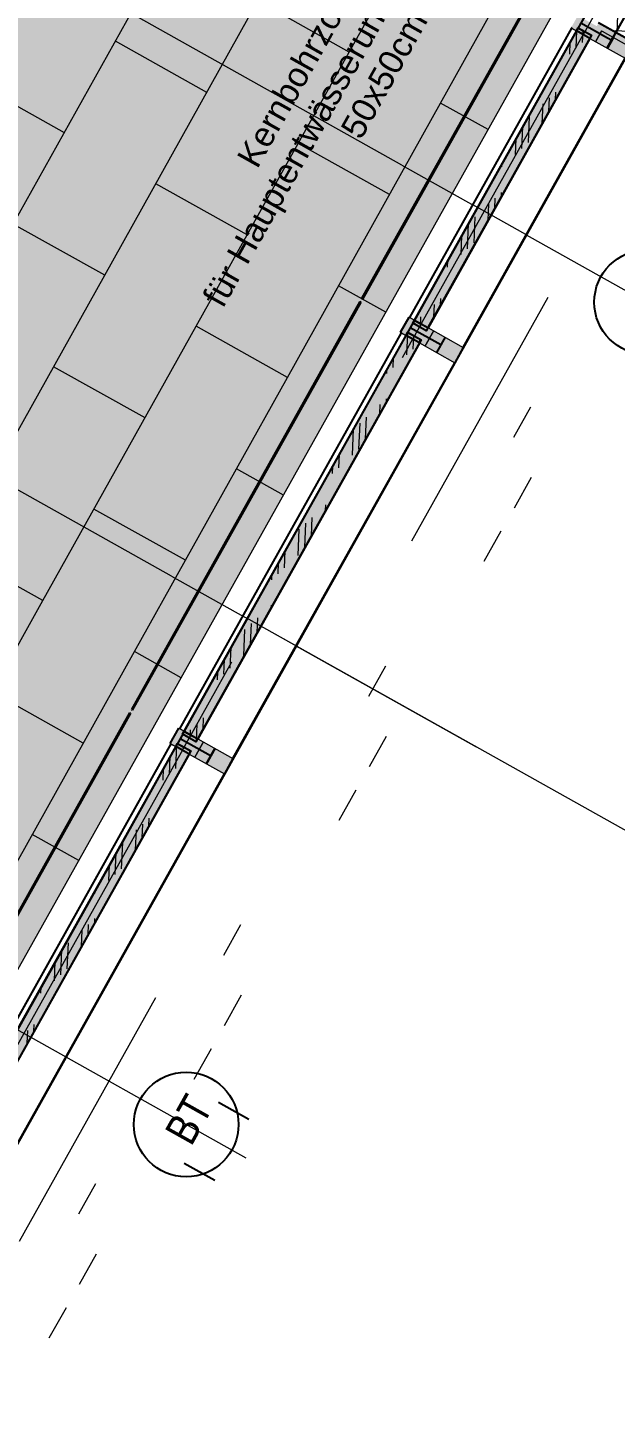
# Model space of a CAD drawing. Header units: metres. Extents: x -36 to 59, y 39 to 183.
# Drawn here: x -18.556 to -16.873, y 119.72 to 123.701 of the extents above; entities that cross this region are included whole.
import ezdxf

# ---------------------------------------------------------------- set-up
doc = ezdxf.new("R2010")
doc.units = ezdxf.units.M
doc.header["$MEASUREMENT"] = 0
for name, pattern in [('Achse', [0.0023, 0.0015, -0.0008]), ('Punktlinie', [0.0035, 0, -0.0035]), ('Punktlinie_ eng', [0.00075, 0, -0.00075]), ('Strichlinie', [0.004, 0.003, -0.001]), ('Strichlinie-über-Schnitt', [0.0023, 0.0008, -0.0015]), ('Strichpunktlinie', [0.006703, 0.003528, -0.001764, 0, -0.001411]), ('Wipeout_Contour', [1, 0, -1])]:
    doc.linetypes.add(name, pattern=pattern)
for name, color, linetype in [('00  Raster', 7, 'Continuous'), ('00  Raster Ausbau', 7, 'Continuous'), ('10  Decken', 7, 'Continuous'), ('10  Dächer', 7, 'Continuous'), ('10  Fassade', 7, 'Continuous'), ('10  Fassade_Deckschraffur', 7, 'Continuous'), ('10  Fassade_Schnittschraffur', 7, 'Continuous'), ('10  Treppen + Rampen', 7, 'Continuous'), ('10  Wand Massiv', 7, 'Continuous'), ('10  Wand Massiv_Deckschraffur', 7, 'Continuous'), ('20  Dach Aufbauten', 7, 'Continuous'), ('20  Dach Aufbauten_Deckschraffur', 7, 'Continuous'), ('20  TGA - Revi+BT', 7, 'Continuous'), ('40  Text Allgemein 1_ 50', 7, 'Continuous'), ('50  NUF - Raumstempel', 7, 'Continuous'), ('Neubau_20  Boden Aufbauten', 7, 'Continuous'), ('Neubau_20  Decke Abhangdecke', 7, 'Continuous'), ('Neubau_20  TGA - Revi+BT', 7, 'Continuous')]:
    doc.layers.add(name, color=color, linetype=linetype)
doc.styles.add('ERSTELLTER_STIL_1', font='')
doc.styles.add('ERSTELLTER_STIL_3', font='')
doc.styles.get('ERSTELLTER_STIL_1').set_extended_font_data('Arial')
doc.styles.get('ERSTELLTER_STIL_3').set_extended_font_data('Arial Narrow')
pattern_1 = [(87.605446, (0, 0), (-0.059947608, 0.00250684), []), (177.605446, (0, 0), (0.00250684, 0.059947608), [])]

# ---------------------------------------------------------------- blocks, each defined once
blk = doc.blocks.new('*X1', base_point=(-0.1628, 98.0075))
at = {"layer": '20  Dach Aufbauten_Deckschraffur', "color": 9, "linetype": 'Continuous', "lineweight": 18, "ltscale": 1000}
for p, q in [((-17.635, 123.6312), (-17.293, 124.2436)), ((-17.635, 123.6312), (-17.293, 124.2436)), ((-17.373, 123.485), (-17.0313, 124.0969)), ((-18.5976, 123.138), (-18.1588, 123.9238)), ((-18.3357, 122.9917), (-17.8969, 123.7775)), ((-18.3357, 122.9917), (-17.8969, 123.7775)), ((-17.635, 123.6312), (-17.8969, 123.7775)), ((-18.0432, 123.5156), (-18.3051, 123.6618)), ((-18.0738, 122.8454), (-17.635, 123.6312)), ((-18.4513, 123.3999), (-18.7133, 123.5462)), ((-17.8118, 122.6992), (-17.373, 123.485)), ((-17.8118, 122.6992), (-17.373, 123.485)), ((-17.237, 123.409), (-17.373, 123.485)), ((-17.5193, 123.223), (-17.7812, 123.3693)), ((-17.9275, 123.1074), (-18.1894, 123.2536)), ((-18.3357, 122.9917), (-18.5976, 123.138)), ((-18.7745, 122.2059), (-18.3357, 122.9917)), ((-17.5303, 122.8855), (-17.6656, 122.9611)), ((-18.5126, 122.0597), (-18.0738, 122.8454)), ((-18.5126, 122.0597), (-18.0738, 122.8454)), ((-17.8118, 122.6992), (-18.0738, 122.8454)), ((-18.22, 122.5835), (-18.482, 122.7298)), ((-18.2506, 121.9134), (-17.8118, 122.6992)), ((-17.8236, 122.3621), (-17.9581, 122.4372)), ((-18.1044, 122.1753), (-18.3663, 122.3216)), ((-18.5126, 122.0597), (-18.7745, 122.2059)), ((-18.9514, 121.2739), (-18.5126, 122.0597)), ((-18.6895, 121.1276), (-18.2506, 121.9134)), ((-18.6895, 121.1276), (-18.2506, 121.9134)), ((-18.1168, 121.8387), (-18.2506, 121.9134)), ((-18.3969, 121.6515), (-18.6588, 121.7977)), ((-18.4101, 121.3152), (-18.5432, 121.3895))]:
    blk.add_line(p, q, dxfattribs=at)
blk = doc.blocks.new('*X30', base_point=(-0.1628, 98.0075))
at = {"layer": '10  Fassade_Schnittschraffur', "color": 98, "linetype": 'Continuous', "lineweight": 13, "ltscale": 1000, "true_color": 0x000100}
for p, q in [((-16.9843, 123.642), (-16.9821, 123.6942)), ((-16.9659, 123.6589), (-16.9644, 123.6927)), ((-17.0027, 123.6251), (-17.0012, 123.66)), ((-17.0435, 123.4945), (-17.0426, 123.5164)), ((-17.0817, 123.4263), (-17.0794, 123.4826)), ((-17.0626, 123.4604), (-17.061, 123.4995)), ((-17.1215, 123.3718), (-17.1184, 123.4467)), ((-17.1399, 123.3548), (-17.1373, 123.4171)), ((-17.1583, 123.3379), (-17.1564, 123.3829)), ((-17.1973, 123.302), (-17.197, 123.3106)), ((-17.237, 123.1492), (-17.2351, 123.1954)), ((-17.2179, 123.1833), (-17.2167, 123.2123)), ((-17.1988, 123.2174), (-17.1983, 123.2292)), ((-17.2772, 123.0846), (-17.2741, 123.1595)), ((-17.2956, 123.0676), (-17.2926, 123.14)), ((-17.314, 123.0507), (-17.3117, 123.1058)), ((-17.353, 123.0148), (-17.3522, 123.0335)), ((-17.3714, 122.9979), (-17.3714, 122.9994)), ((-17.3731, 122.9062), (-17.3723, 122.9251)), ((-17.354, 122.9403), (-17.3539, 122.942)), ((-17.431, 122.8422), (-17.4298, 122.8723)), ((-17.3923, 122.8721), (-17.3907, 122.9082)), ((-17.4483, 122.8519), (-17.4482, 122.8554))]:
    blk.add_line(p, q, dxfattribs=at)
blk = doc.blocks.new('*X33', base_point=(-0.1628, 98.0075))
at = {"layer": '10  Fassade_Schnittschraffur', "color": 98, "linetype": 'Continuous', "lineweight": 13, "ltscale": 1000, "true_color": 0x000100}
for p, q in [((-17.4697, 122.7635), (-17.467, 122.828)), ((-17.4513, 122.7804), (-17.4497, 122.8183)), ((-17.4328, 122.7997), (-17.4324, 122.8086)), ((-17.5087, 122.7276), (-17.5075, 122.7564)), ((-17.5271, 122.7107), (-17.5266, 122.7223)), ((-17.5284, 122.6291), (-17.528, 122.6379)), ((-17.5475, 122.595), (-17.5464, 122.621)), ((-17.607, 122.4932), (-17.6038, 122.5682)), ((-17.588, 122.5226), (-17.5854, 122.5851)), ((-17.6254, 122.4763), (-17.6222, 122.5513)), ((-17.6644, 122.4404), (-17.6627, 122.4793)), ((-17.6828, 122.4235), (-17.6819, 122.4452)), ((-17.7012, 122.4066), (-17.701, 122.4111)), ((-17.7028, 122.3179), (-17.7021, 122.3338)), ((-17.7624, 122.2114), (-17.7595, 122.281)), ((-17.7433, 122.2455), (-17.7411, 122.2979)), ((-17.781, 122.1891), (-17.7779, 122.2641)), ((-17.8201, 122.1532), (-17.818, 122.2022)), ((-17.8385, 122.1363), (-17.8371, 122.1681)), ((-17.8569, 122.1194), (-17.8562, 122.134)), ((-17.858, 122.0408), (-17.8578, 122.0466)), ((-17.8986, 121.9685), (-17.8968, 122.0107)), ((-17.9367, 121.9019), (-17.9336, 121.9769)), ((-17.9177, 121.9343), (-17.9152, 121.9938)), ((-17.9757, 121.866), (-17.9733, 121.9251)), ((-17.9941, 121.8491), (-17.9924, 121.891)), ((-18.0125, 121.8322), (-18.0115, 121.8569)), ((-18.0538, 121.6914), (-18.0525, 121.7235)), ((-18.0903, 121.6642), (-18.0893, 121.6897)), ((-18.0729, 121.6572), (-18.0709, 121.7066))]:
    blk.add_line(p, q, dxfattribs=at)
blk = doc.blocks.new('*X34', base_point=(-0.1628, 98.0075))
at = {"layer": '10  Fassade_Schnittschraffur', "color": 98, "linetype": 'Continuous', "lineweight": 13, "ltscale": 1000, "true_color": 0x000100}
for p, q in [((-18.1314, 121.5789), (-18.1285, 121.648)), ((-18.1498, 121.5619), (-18.1476, 121.6139)), ((-18.092, 121.6231), (-18.0917, 121.6306)), ((-18.1682, 121.545), (-18.1668, 121.5798)), ((-18.2473, 121.346), (-18.2449, 121.4025)), ((-18.2282, 121.3801), (-18.2265, 121.4194)), ((-18.2091, 121.4143), (-18.2081, 121.4363)), ((-18.2871, 121.2917), (-18.284, 121.3666)), ((-18.3055, 121.2747), (-18.3029, 121.3368)), ((-18.3239, 121.2578), (-18.322, 121.3027)), ((-18.3629, 121.2219), (-18.3625, 121.2304)), ((-18.3834, 121.1031), (-18.3822, 121.1322)), ((-18.3643, 121.1372), (-18.3638, 121.1491)), ((-18.4026, 121.0689), (-18.4006, 121.1153)), ((-18.4612, 120.9875), (-18.4581, 121.0597)), ((-18.4428, 121.0045), (-18.4396, 121.0794)), ((-18.4796, 120.9706), (-18.4773, 121.0256)), ((-18.5186, 120.9347), (-18.5178, 120.9533)), ((-18.537, 120.9178), (-18.5369, 120.9191)), ((-18.5387, 120.826), (-18.5379, 120.845)), ((-18.5196, 120.8601), (-18.5195, 120.8619)), ((-18.5578, 120.7918), (-18.5563, 120.8281)), ((-18.6168, 120.7003), (-18.6137, 120.7753)), ((-18.5983, 120.7195), (-18.5953, 120.7922)), ((-18.6352, 120.6834), (-18.6325, 120.7485)), ((-18.6743, 120.6475), (-18.6731, 120.6762)), ((-18.6927, 120.6306), (-18.6922, 120.642)), ((-18.7131, 120.5147), (-18.712, 120.5409)), ((-18.6939, 120.5489), (-18.6936, 120.5578)), ((-18.7517, 120.4873), (-18.751, 120.505))]:
    blk.add_line(p, q, dxfattribs=at)

msp = doc.modelspace()

# ---------------------------------------------------------------- linework, layer by layer
at = {"layer": 'Neubau_20  Boden Aufbauten', "color": 7, "linetype": 'Continuous', "lineweight": 13, "ltscale": 1000, "flags": 128}
msp.add_lwpolyline([(-5.8407, 133.7342), (-11.8253, 137.0874), (-11.8069, 137.1201), (-12.0559, 137.2596), (-18.6544, 125.4821), (-16.3427, 124.1868), (-16.6653, 123.611), (-16.8022, 123.6878), (-20.9522, 116.2812), (-16.9374, 114.0317)], dxfattribs=at)

# ---------------------------------------------------------------- next in the draw order: wipeouts: each hides what was drawn before it
at = {"color": 254, "linetype": 'Wipeout_Contour', "lineweight": 0, "ltscale": 486.357493}
msp.add_wipeout([(-16.9122, 123.6921), (-20.9619, 116.4643), (-20.9602, 116.4633), (-16.9104, 123.6911)], dxfattribs=at).dxf.layer = '10  Wand Massiv_Deckschraffur'

# ---------------------------------------------------------------- next in the draw order: wipeouts: each hides what was drawn before it
at = {"color": 254, "linetype": 'Wipeout_Contour', "lineweight": 0, "ltscale": 486.114934}
msp.add_wipeout([(-20.8747, 116.4154), (-16.8249, 123.6432), (-16.8267, 123.6442), (-20.8764, 116.4164)], dxfattribs=at).dxf.layer = '10  Wand Massiv_Deckschraffur'

# ---------------------------------------------------------------- next in the draw order: wipeouts: each hides what was drawn before it
at = {"color": 254, "linetype": 'Wipeout_Contour', "lineweight": 0, "ltscale": 486.137239}
msp.add_wipeout([(-20.8764, 116.4164), (-16.8267, 123.6442), (-16.8406, 123.652), (-20.8904, 116.4242)], dxfattribs=at).dxf.layer = '10  Wand Massiv_Deckschraffur'

# ---------------------------------------------------------------- next in the draw order: wipeouts: each hides what was drawn before it
at = {"color": 254, "linetype": 'Wipeout_Contour', "lineweight": 0, "ltscale": 486.256215}
msp.add_wipeout([(-16.9104, 123.6911), (-20.9602, 116.4633), (-20.8904, 116.4242), (-16.8406, 123.652)], dxfattribs=at).dxf.layer = '10  Wand Massiv_Deckschraffur'

# ---------------------------------------------------------------- next in the draw order: hatches: boundary and pattern name
at = {"layer": '20  Dach Aufbauten_Deckschraffur', "linetype": 'Continuous', "lineweight": 18, "true_color": 0xefefef}
msp.add_hatch(color=7, dxfattribs=at).paths.add_polyline_path([(-18.7395, 125.0541), (-22.9433, 117.5515), (-21.0851, 116.5104), (-20.8432, 116.9422), (-20.1857, 118.1156), (-20.1988, 118.1229), (-16.8945, 124.0203)])

# ---------------------------------------------------------------- next in the draw order: linework, layer by layer
at = {"layer": '00  Raster Ausbau', "color": 9, "linetype": 'Achse', "lineweight": 18, "ltscale": 1000}
for p, q in [((-17.4839, 123.3074), (-20.6238, 125.0667)), ((-18.1438, 122.1297), (-21.2992, 123.8977))]:
    msp.add_line(p, q, dxfattribs=at)
at = {"layer": '10  Decken', "color": 7, "linetype": 'Punktlinie', "lineweight": 13, "ltscale": 1000, "flags": 128}
msp.add_lwpolyline([(1.6639, 161.776), (-18.7726, 125.3019), (-16.6353, 124.1043), (-21.0101, 116.2964), (-22.973, 117.3962), (-23.0952, 117.1781), (-10.2099, 109.9585), (-9.9704, 110.3859), (-3.4571, 122.0106), (-0.8442, 120.5466), (0.5391, 119.7715)], dxfattribs=at)
at = {"layer": '10  Dächer', "color": 255, "linetype": 'Punktlinie', "lineweight": 18, "ltscale": 1000, "flags": 128}
msp.add_lwpolyline([(-23.1474, 117.494), (-21.0101, 116.2964), (-16.6353, 124.1043), (-18.7726, 125.3019)], close=True, dxfattribs=at)
at = {"layer": '10  Fassade', "color": 7, "linetype": 'Strichlinie', "lineweight": 25, "ltscale": 1000, "flags": 128}
for points in [[(-16.8734, 123.8881), (-16.9712, 123.7136), (-17.46, 122.8412), (-18.1198, 121.6635), (-18.7797, 120.4858), (-19.4396, 119.3081), (-20.0995, 118.1303), (-20.7594, 116.9526), (-20.9794, 116.56), (-21.0991, 116.3463)], [(-16.7862, 123.8392), (-16.8839, 123.6648), (-17.3727, 122.7924), (-18.0326, 121.6146), (-18.6925, 120.4369), (-19.3524, 119.2592), (-20.0123, 118.0814), (-20.6721, 116.9037), (-20.8921, 116.5111), (-21.0119, 116.2974)], [(-16.8839, 123.6648), (-16.9712, 123.7136)], [(-17.4608, 122.8704), (-16.9965, 123.6992)], [(-16.9965, 123.6992), (-16.9991, 123.7006)], [(-16.8193, 123.6572), (-16.8438, 123.6136), (-17.3082, 122.7848), (-17.3326, 122.7412), (-17.968, 121.6071), (-17.9925, 121.5635), (-18.6279, 120.4294), (-18.6524, 120.3858), (-19.2878, 119.2517), (-19.3123, 119.208), (-19.9477, 118.0739), (-19.9721, 118.0303), (-20.6076, 116.8962), (-20.632, 116.8526), (-20.8275, 116.5036), (-20.852, 116.46)], [(-17.6042, 122.9163), (-17.6015, 122.9149)], [(-17.5993, 122.925), (-17.5967, 122.9236)], [(-17.4879, 122.8282), (-17.4634, 122.8719)], [(-17.4634, 122.8719), (-17.4608, 122.8704)], [(-17.3727, 122.7924), (-17.46, 122.8412)], [(-18.1207, 121.6927), (-17.4853, 122.8268)], [(-17.4853, 122.8268), (-17.4879, 122.8282)], [(-18.2641, 121.7386), (-18.2614, 121.7371)], [(-18.2592, 121.7473), (-18.2565, 121.7458)], [(-18.1478, 121.6505), (-18.1233, 121.6941)], [(-18.1233, 121.6941), (-18.1207, 121.6927)], [(-18.7806, 120.5149), (-18.1451, 121.649)], [(-18.1451, 121.649), (-18.1478, 121.6505)], [(-18.0326, 121.6146), (-18.1198, 121.6635)]]:
    msp.add_lwpolyline(points, dxfattribs=at)
at = {"layer": '10  Wand Massiv', "color": 7, "linetype": 'Strichlinie-über-Schnitt', "lineweight": 18, "ltscale": 1000, "flags": 128}
for points in [[(-16.8455, 123.7292), (-21.0028, 116.3095)], [(-20.8283, 116.2117), (-16.671, 123.6315)]]:
    msp.add_lwpolyline(points, dxfattribs=at)
at = {"layer": '10  Wand Massiv', "color": 7, "linetype": 'Continuous', "lineweight": 18, "ltscale": 1000, "flags": 128}
for points in [[(-16.9122, 123.6921), (-20.9619, 116.4643)], [(-16.9122, 123.6921), (-16.9104, 123.6911)], [(-16.9104, 123.6911), (-16.8406, 123.652)], [(-20.8747, 116.4154), (-16.8249, 123.6432)]]:
    msp.add_lwpolyline(points, dxfattribs=at)
at = {"layer": '20  Dach Aufbauten', "color": 7, "linetype": 'Continuous', "lineweight": 13, "ltscale": 1000, "flags": 128}
msp.add_lwpolyline([(-18.7395, 125.0541), (-22.9433, 117.5515), (-21.0851, 116.5104), (-20.8432, 116.9422), (-20.1857, 118.1156), (-20.1988, 118.1229), (-16.8945, 124.0203)], close=True, dxfattribs=at)
at = {"layer": 'Neubau_20  Decke Abhangdecke', "color": 7, "linetype": 'Punktlinie_ eng', "lineweight": 13, "ltscale": 1000, "flags": 128}
for points in [[(-20.6835, 116.2452), (-20.7323, 116.158), (-20.6451, 116.1091), (-16.8938, 114.0072), (-16.8449, 114.0945), (-12.5312, 121.7933), (-12.4823, 121.8806), (-12.5696, 121.9294), (-16.2336, 123.9824), (-16.3209, 124.0313)], [(-16.2825, 123.8952), (-20.5962, 116.1963), (-16.9321, 114.1433), (-13.97, 119.43), (-14.4847, 119.7184), (-14.1767, 120.268), (-13.662, 119.9796), (-12.6184, 121.8422)], [(-16.9321, 114.1433), (-20.5962, 116.1963), (-16.2825, 123.8952), (-12.6184, 121.8422), (-13.662, 119.9796), (-14.1767, 120.268), (-14.4847, 119.7184), (-13.97, 119.43)]]:
    msp.add_lwpolyline(points, close=True, dxfattribs=at)

# ---------------------------------------------------------------- next in the draw order: block references
at = {"layer": '10  Treppen + Rampen', "color": 7, "linetype": 'Continuous', "lineweight": 13, "ltscale": 1000}
msp.add_blockref('*X1', (-0.1628, 98.0075), dxfattribs=at)

# ---------------------------------------------------------------- next in the draw order: wipeouts: each hides what was drawn before it
at = {"color": 254, "linetype": 'Wipeout_Contour', "lineweight": 0, "ltscale": 497.651921}
msp.add_wipeout([(-17.4094, 122.8416), (-17.3082, 122.7848), (-16.8438, 123.6136), (-16.945, 123.6703)], dxfattribs=at).dxf.layer = '10  Fassade_Deckschraffur'

# ---------------------------------------------------------------- next in the draw order: hatches: boundary and pattern name
at = {"layer": '10  Fassade_Schnittschraffur', "linetype": 'Continuous', "lineweight": 13, "true_color": 0x000100}
h = msp.add_hatch(dxfattribs=at)
h.set_pattern_fill('Dämmung__hart_1_0002', color=98, style=0, pattern_type=2)
h.set_pattern_definition(pattern_1)
h.paths.add_polyline_path([(-16.836, 123.8649), (-16.9196, 123.7157), (-16.8201, 123.66), (-16.7365, 123.8091)])

# ---------------------------------------------------------------- next in the draw order: linework, layer by layer
at = {"layer": '10  Fassade', "color": 7, "linetype": 'Continuous', "lineweight": 18, "ltscale": 1000}
msp.add_line((-16.8201, 123.66), (-16.9196, 123.7157), dxfattribs=at)

# ---------------------------------------------------------------- next in the draw order: wipeouts: each hides what was drawn before it
at = {"color": 254, "linetype": 'Wipeout_Contour', "lineweight": 0, "ltscale": 497.84556}
msp.add_wipeout([(-17.4094, 122.8416), (-16.945, 123.6703), (-16.9834, 123.6918), (-17.4477, 122.8631)], dxfattribs=at).dxf.layer = '10  Fassade_Deckschraffur'
at = {"color": 254, "linetype": 'Wipeout_Contour', "lineweight": 0, "ltscale": 493.916518}
msp.add_wipeout([(-18.0692, 121.6638), (-17.968, 121.6071), (-17.3326, 122.7412), (-17.4338, 122.7979)], dxfattribs=at).dxf.layer = '10  Fassade_Deckschraffur'

# ---------------------------------------------------------------- next in the draw order: linework, layer by layer
at = {"layer": '10  Fassade', "color": 7, "linetype": 'Continuous', "lineweight": 18, "ltscale": 1000}
msp.add_line((-17.3082, 122.7848), (-17.3326, 122.7412), dxfattribs=at)
at = {"layer": 'Neubau_20  TGA - Revi+BT', "color": 1, "linetype": 'Continuous', "lineweight": 25, "ltscale": 1000}
msp.add_circle((-16.7825, 122.9144), 0.15, dxfattribs=at)

# ---------------------------------------------------------------- next in the draw order: wipeouts: each hides what was drawn before it
at = {"color": 254, "linetype": 'Wipeout_Contour', "lineweight": 0, "ltscale": 497.917095}
msp.add_wipeout([(-16.9834, 123.6918), (-16.9965, 123.6992), (-17.4608, 122.8704), (-17.4477, 122.8631)], dxfattribs=at).dxf.layer = '10  Fassade_Deckschraffur'
at = {"color": 254, "linetype": 'Wipeout_Contour', "lineweight": 0, "ltscale": 494.111539}
msp.add_wipeout([(-18.0692, 121.6638), (-17.4338, 122.7979), (-17.4722, 122.8194), (-18.1076, 121.6853)], dxfattribs=at).dxf.layer = '10  Fassade_Deckschraffur'
at = {"color": 254, "linetype": 'Wipeout_Contour', "lineweight": 0, "ltscale": 489.643739}
msp.add_wipeout([(-18.7291, 120.4861), (-18.6279, 120.4294), (-17.9925, 121.5635), (-18.0937, 121.6202)], dxfattribs=at).dxf.layer = '10  Fassade_Deckschraffur'

# ---------------------------------------------------------------- next in the draw order: linework, layer by layer
at = {"layer": '10  Fassade', "color": 7, "linetype": 'Continuous', "lineweight": 18, "ltscale": 1000}
msp.add_line((-17.968, 121.6071), (-17.9925, 121.5635), dxfattribs=at)
at = {"layer": '10  Fassade', "color": 7, "linetype": 'Strichlinie', "lineweight": 25, "ltscale": 1000, "flags": 128}
for points in [[(-17.1154, 123.7887), (-17.5993, 122.925)], [(-17.1127, 123.7872), (-17.5967, 122.9236)]]:
    msp.add_lwpolyline(points, dxfattribs=at)
at = {"layer": '10  Fassade', "color": 7, "linetype": 'Continuous', "lineweight": 25, "ltscale": 1000, "flags": 128}
msp.add_lwpolyline([(-17.3082, 122.7848), (-16.8438, 123.6136)], dxfattribs=at)
at = {"layer": 'Neubau_20  TGA - Revi+BT', "color": 1, "linetype": 'Continuous', "lineweight": 25, "ltscale": 1000}
for p, q in [((-17.9225, 120.5729), (-18.0098, 120.6218)), ((-18.0203, 120.3984), (-18.1075, 120.4473))]:
    msp.add_line(p, q, dxfattribs=at)

# ---------------------------------------------------------------- next in the draw order: texts
at = {"layer": '40  Text Allgemein 1_ 50', "color": 7, "linetype": 'Continuous', "lineweight": 13, "insert": (-17.5329, 123.7931), "char_height": 0.07, "attachment_point": 6, "rotation": 60.738, "line_spacing_factor": 0.936803, "style": 'ERSTELLTER_STIL_1'}
msp.add_mtext('\\A1;{\\pqr;\\pt0.125604;\\fArial|b0|i0|c0|p38;Kernbohrzone \\P\\pqr;\\pt0.125604;\\fArial|b0|i0|c0|p38;für Hauptentwässerung \\P\\pqr;\\pt0.125604;\\fArial|b0|i0|c0|p38;5\\fArial|b0|i0|c0|p38;0x50cm}', dxfattribs=at)

# ---------------------------------------------------------------- next in the draw order: wipeouts: each hides what was drawn before it
at = {"color": 254, "linetype": 'Wipeout_Contour', "lineweight": 0, "ltscale": 499.37363}
msp.add_wipeout([(-16.9816, 123.6909), (-16.945, 123.6703), (-16.9401, 123.679), (-16.9767, 123.6996)], dxfattribs=at).dxf.layer = '10  Fassade_Deckschraffur'
at = {"color": 254, "linetype": 'Wipeout_Contour', "lineweight": 0, "ltscale": 494.183546}
msp.add_wipeout([(-17.4722, 122.8194), (-17.4853, 122.8268), (-18.1207, 121.6927), (-18.1076, 121.6853)], dxfattribs=at).dxf.layer = '10  Fassade_Deckschraffur'
at = {"color": 254, "linetype": 'Wipeout_Contour', "lineweight": 0, "ltscale": 489.840445}
msp.add_wipeout([(-18.7291, 120.4861), (-18.0937, 121.6202), (-18.1321, 121.6417), (-18.7675, 120.5076)], dxfattribs=at).dxf.layer = '10  Fassade_Deckschraffur'

# ---------------------------------------------------------------- next in the draw order: hatches: boundary and pattern name
at = {"layer": '10  Fassade_Schnittschraffur', "linetype": 'Continuous', "lineweight": 0, "true_color": 0xffffff}
msp.add_hatch(color=7, dxfattribs=at).paths.add_polyline_path([(-16.835, 123.8666), (-16.836, 123.8649), (-16.7365, 123.8091), (-16.8201, 123.66), (-16.9196, 123.7157), (-16.9205, 123.7139), (-16.9188, 123.713), (-16.8193, 123.6572), (-16.7338, 123.8099), (-16.8333, 123.8656)])
at = {"layer": '10  Fassade_Schnittschraffur', "linetype": 'Continuous', "lineweight": 13, "true_color": 0x000100}
h = msp.add_hatch(dxfattribs=at)
h.set_pattern_fill('Dämmung__hart_1_0002', color=98, style=0, pattern_type=2)
h.set_pattern_definition(pattern_1)
h.paths.add_polyline_path([(-16.835, 123.8666), (-16.836, 123.8649), (-16.7365, 123.8091), (-16.8201, 123.66), (-16.9196, 123.7157), (-16.9205, 123.7139), (-16.9188, 123.713), (-16.8193, 123.6572), (-16.7338, 123.8099), (-16.8333, 123.8656)])

# ---------------------------------------------------------------- next in the draw order: linework, layer by layer
at = {"layer": '10  Fassade', "color": 7, "linetype": 'Continuous', "lineweight": 18, "ltscale": 1000}
for p, q in [((-16.9205, 123.7139), (-16.8193, 123.6572)), ((-16.9401, 123.679), (-16.945, 123.6703)), ((-16.945, 123.6703), (-16.8438, 123.6136))]:
    msp.add_line(p, q, dxfattribs=at)
at = {"layer": '10  Fassade', "color": 7, "linetype": 'Continuous', "lineweight": 18, "ltscale": 1000, "flags": 128}
msp.add_lwpolyline([(-16.835, 123.8666), (-16.8333, 123.8656), (-16.7338, 123.8099), (-16.8193, 123.6572), (-16.9188, 123.713), (-16.9205, 123.7139), (-16.9196, 123.7157), (-16.8201, 123.66), (-16.7365, 123.8091), (-16.836, 123.8649)], close=True, dxfattribs=at)
at = {"layer": '10  Fassade', "color": 7, "linetype": 'Strichlinie', "lineweight": 25, "ltscale": 1000, "flags": 128}
for points in [[(-17.6042, 122.9163), (-18.2592, 121.7473)], [(-17.6015, 122.9149), (-18.2565, 121.7458)]]:
    msp.add_lwpolyline(points, dxfattribs=at)
at = {"layer": '10  Fassade', "color": 7, "linetype": 'Continuous', "lineweight": 25, "ltscale": 1000, "flags": 128}
msp.add_lwpolyline([(-17.968, 121.6071), (-17.3326, 122.7412)], dxfattribs=at)

# ---------------------------------------------------------------- next in the draw order: wipeouts: each hides what was drawn before it
at = {"color": 254, "linetype": 'Wipeout_Contour', "lineweight": 0, "ltscale": 499.424649}
msp.add_wipeout([(-16.9834, 123.6918), (-16.9816, 123.6909), (-16.9767, 123.6996), (-16.9785, 123.7006)], dxfattribs=at).dxf.layer = '10  Fassade_Deckschraffur'
at = {"color": 254, "linetype": 'Wipeout_Contour', "lineweight": 0, "ltscale": 496.187948}
msp.add_wipeout([(-17.4704, 122.8185), (-17.4338, 122.7979), (-17.4289, 122.8067), (-17.4655, 122.8272)], dxfattribs=at).dxf.layer = '10  Fassade_Deckschraffur'
at = {"color": 254, "linetype": 'Wipeout_Contour', "lineweight": 0, "ltscale": 489.913072}
msp.add_wipeout([(-18.1321, 121.6417), (-18.1451, 121.649), (-18.7806, 120.5149), (-18.7675, 120.5076)], dxfattribs=at).dxf.layer = '10  Fassade_Deckschraffur'

# ---------------------------------------------------------------- next in the draw order: hatches: boundary and pattern name
at = {"layer": '10  Fassade_Schnittschraffur', "linetype": 'Continuous', "lineweight": 18}
msp.add_hatch(color=8, dxfattribs=at).paths.add_polyline_path([(-16.9401, 123.679), (-16.945, 123.6703), (-16.8438, 123.6136), (-16.8193, 123.6572), (-16.9205, 123.7139), (-16.9254, 123.7052), (-16.9638, 123.7267), (-16.9589, 123.7355), (-16.9746, 123.7442), (-16.9991, 123.7006), (-16.9834, 123.6918), (-16.9785, 123.7006)])

# ---------------------------------------------------------------- next in the draw order: linework, layer by layer
at = {"layer": '00  Raster Ausbau', "color": 9, "linetype": 'Achse', "lineweight": 18, "ltscale": 1000}
msp.add_line((-18.8036, 120.952), (-17.9312, 120.4632), dxfattribs=at)
at = {"layer": '10  Fassade', "color": 7, "linetype": 'Continuous', "lineweight": 18, "ltscale": 1000}
for p, q in [((-16.9991, 123.7006), (-16.9834, 123.6918)), ((-16.9785, 123.7006), (-16.9834, 123.6918)), ((-16.9785, 123.7006), (-16.9401, 123.679)), ((-17.4289, 122.8067), (-17.4338, 122.7979)), ((-17.4338, 122.7979), (-17.3326, 122.7412))]:
    msp.add_line(p, q, dxfattribs=at)
at = {"layer": '10  Fassade', "color": 7, "linetype": 'Continuous', "lineweight": 25, "ltscale": 1000, "flags": 128}
for points in [[(-16.945, 123.6703), (-16.9834, 123.6918)], [(-18.6279, 120.4294), (-17.9925, 121.5635)]]:
    msp.add_lwpolyline(points, dxfattribs=at)
at = {"layer": '10  Fassade', "color": 7, "linetype": 'Strichlinie', "lineweight": 25, "ltscale": 1000, "flags": 128}
for points in [[(-18.2641, 121.7386), (-18.919, 120.5696)], [(-18.2614, 121.7371), (-18.9164, 120.5681)]]:
    msp.add_lwpolyline(points, dxfattribs=at)
at = {"layer": 'Neubau_20  TGA - Revi+BT', "color": 1, "linetype": 'Continuous', "lineweight": 25, "ltscale": 1000}
msp.add_circle((-18.1023, 120.559), 0.15, dxfattribs=at)

# ---------------------------------------------------------------- next in the draw order: texts
at = {"layer": '20  TGA - Revi+BT', "color": 1, "linetype": 'Continuous', "lineweight": 25, "insert": (-18.0626, 120.6307), "char_height": 0.09, "attachment_point": 6, "rotation": 60.7378, "style": 'ERSTELLTER_STIL_3'}
msp.add_mtext('\\A1;{\\pqr;\\fArial Narrow|b0|i0|c0|p38;BT }', dxfattribs=at)

# ---------------------------------------------------------------- next in the draw order: wipeouts: each hides what was drawn before it
at = {"color": 254, "linetype": 'Wipeout_Contour', "lineweight": 0, "ltscale": 496.31515}
msp.add_wipeout([(-17.4509, 122.8534), (-17.4142, 122.8328), (-17.4094, 122.8416), (-17.446, 122.8621)], dxfattribs=at).dxf.layer = '10  Fassade_Deckschraffur'
at = {"color": 254, "linetype": 'Wipeout_Contour', "lineweight": 0, "ltscale": 491.906148}
msp.add_wipeout([(-18.1303, 121.6407), (-18.0937, 121.6202), (-18.0888, 121.6289), (-18.1254, 121.6495)], dxfattribs=at).dxf.layer = '10  Fassade_Deckschraffur'

# ---------------------------------------------------------------- next in the draw order: linework, layer by layer
at = {"layer": '10  Fassade', "color": 7, "linetype": 'Continuous', "lineweight": 18, "ltscale": 1000}
for p, q in [((-17.4094, 122.8416), (-17.4142, 122.8328)), ((-17.4094, 122.8416), (-17.3082, 122.7848)), ((-18.0888, 121.6289), (-18.0937, 121.6202)), ((-18.0937, 121.6202), (-17.9925, 121.5635))]:
    msp.add_line(p, q, dxfattribs=at)
at = {"layer": '10  Fassade', "color": 7, "linetype": 'Continuous', "lineweight": 25, "ltscale": 1000, "flags": 128}
for points in [[(-16.945, 123.6703), (-17.4094, 122.8416)], [(-18.0937, 121.6202), (-18.7291, 120.4861)]]:
    msp.add_lwpolyline(points, dxfattribs=at)

# ---------------------------------------------------------------- next in the draw order: wipeouts: each hides what was drawn before it
at = {"color": 254, "linetype": 'Wipeout_Contour', "lineweight": 0, "ltscale": 496.366439}
msp.add_wipeout([(-17.4526, 122.8543), (-17.4509, 122.8534), (-17.446, 122.8621), (-17.4477, 122.8631)], dxfattribs=at).dxf.layer = '10  Fassade_Deckschraffur'
at = {"color": 254, "linetype": 'Wipeout_Contour', "lineweight": 0, "ltscale": 496.239251}
msp.add_wipeout([(-17.4722, 122.8194), (-17.4704, 122.8185), (-17.4655, 122.8272), (-17.4673, 122.8282)], dxfattribs=at).dxf.layer = '10  Fassade_Deckschraffur'
at = {"color": 254, "linetype": 'Wipeout_Contour', "lineweight": 0, "ltscale": 492.032699}
msp.add_wipeout([(-18.1108, 121.6756), (-18.0741, 121.6551), (-18.0692, 121.6638), (-18.1059, 121.6843)], dxfattribs=at).dxf.layer = '10  Fassade_Deckschraffur'

# ---------------------------------------------------------------- next in the draw order: hatches: boundary and pattern name
at = {"layer": '10  Fassade_Schnittschraffur', "linetype": 'Continuous', "lineweight": 0, "true_color": 0xffffff}
msp.add_hatch(color=7, dxfattribs=at).paths.add_polyline_path([(-16.9785, 123.7006), (-17.4526, 122.8543), (-17.4142, 122.8328), (-16.9401, 123.679)])
at = {"layer": '10  Fassade_Schnittschraffur', "linetype": 'Continuous', "lineweight": 18}
msp.add_hatch(color=8, dxfattribs=at).paths.add_polyline_path([(-17.4289, 122.8067), (-17.4338, 122.7979), (-17.3326, 122.7412), (-17.3082, 122.7848), (-17.4094, 122.8416), (-17.4142, 122.8328), (-17.4526, 122.8543), (-17.4477, 122.8631), (-17.4634, 122.8719), (-17.4879, 122.8282), (-17.4722, 122.8194), (-17.4673, 122.8282)])

# ---------------------------------------------------------------- next in the draw order: linework, layer by layer
at = {"layer": '00  Raster Ausbau', "color": 9, "linetype": 'Achse', "lineweight": 18, "ltscale": 1000}
msp.add_line((-17.4839, 123.3074), (-16.6115, 122.8186), dxfattribs=at)
at = {"layer": '10  Fassade', "color": 7, "linetype": 'Continuous', "lineweight": 18, "ltscale": 1000}
for p, q in [((-17.4634, 122.8719), (-17.4879, 122.8282)), ((-17.4634, 122.8719), (-17.4477, 122.8631)), ((-17.4477, 122.8631), (-17.4526, 122.8543)), ((-17.4526, 122.8543), (-17.4142, 122.8328)), ((-17.4879, 122.8282), (-17.4722, 122.8194)), ((-17.4673, 122.8282), (-17.4722, 122.8194)), ((-17.4673, 122.8282), (-17.4289, 122.8067)), ((-18.0692, 121.6638), (-18.0741, 121.6551)), ((-18.0692, 121.6638), (-17.968, 121.6071))]:
    msp.add_line(p, q, dxfattribs=at)
at = {"layer": '10  Fassade', "color": 7, "linetype": 'Continuous', "lineweight": 25, "ltscale": 1000, "flags": 128}
for points in [[(-17.4608, 122.8704), (-16.9965, 123.6992)], [(-16.9834, 123.6918), (-17.4477, 122.8631)], [(-17.4477, 122.8631), (-17.4094, 122.8416)], [(-17.4338, 122.7979), (-18.0692, 121.6638)], [(-17.4338, 122.7979), (-17.4722, 122.8194)]]:
    msp.add_lwpolyline(points, dxfattribs=at)
msp.add_lwpolyline([(-16.9785, 123.7006), (-16.9401, 123.679), (-17.4142, 122.8328), (-17.4526, 122.8543)], close=True, dxfattribs=at)

# ---------------------------------------------------------------- next in the draw order: block references
at = {"layer": '10  Treppen + Rampen', "color": 7, "linetype": 'Continuous', "lineweight": 13, "ltscale": 1000}
msp.add_blockref('*X30', (-0.1628, 98.0075), dxfattribs=at)

# ---------------------------------------------------------------- next in the draw order: wipeouts: each hides what was drawn before it
at = {"color": 254, "linetype": 'Wipeout_Contour', "lineweight": 0, "ltscale": 492.084376}
msp.add_wipeout([(-18.1125, 121.6766), (-18.1108, 121.6756), (-18.1059, 121.6843), (-18.1076, 121.6853)], dxfattribs=at).dxf.layer = '10  Fassade_Deckschraffur'
at = {"color": 254, "linetype": 'Wipeout_Contour', "lineweight": 0, "ltscale": 491.957835}
msp.add_wipeout([(-18.1321, 121.6417), (-18.1303, 121.6407), (-18.1254, 121.6495), (-18.1272, 121.6504)], dxfattribs=at).dxf.layer = '10  Fassade_Deckschraffur'

# ---------------------------------------------------------------- next in the draw order: hatches: boundary and pattern name
at = {"layer": '10  Fassade_Schnittschraffur', "linetype": 'Continuous', "lineweight": 0, "true_color": 0xffffff}
for points in [[(-17.4673, 122.8282), (-18.1125, 121.6766), (-18.0741, 121.6551), (-17.4289, 122.8067)], [(-18.1272, 121.6504), (-18.7724, 120.4989), (-18.734, 120.4774), (-18.0888, 121.6289)]]:
    msp.add_hatch(color=7, dxfattribs=at).paths.add_polyline_path(points)
at = {"layer": '10  Fassade_Schnittschraffur', "linetype": 'Continuous', "lineweight": 18}
msp.add_hatch(color=8, dxfattribs=at).paths.add_polyline_path([(-18.0888, 121.6289), (-18.0937, 121.6202), (-17.9925, 121.5635), (-17.968, 121.6071), (-18.0692, 121.6638), (-18.0741, 121.6551), (-18.1125, 121.6766), (-18.1076, 121.6853), (-18.1233, 121.6941), (-18.1478, 121.6505), (-18.1321, 121.6417), (-18.1272, 121.6504)])

# ---------------------------------------------------------------- next in the draw order: linework, layer by layer
at = {"layer": '00  Raster', "color": 5, "linetype": 'Strichpunktlinie', "lineweight": 13, "ltscale": 1000}
msp.add_line((-2.9468, 113.6148), (-22.5923, 124.6222), dxfattribs=at)
at = {"layer": '00  Raster Ausbau', "color": 9, "linetype": 'Achse', "lineweight": 18, "ltscale": 1000}
msp.add_line((-18.1438, 122.1297), (-17.2714, 121.6409), dxfattribs=at)
at = {"layer": '10  Fassade', "color": 7, "linetype": 'Continuous', "lineweight": 18, "ltscale": 1000}
for p, q in [((-18.1233, 121.6941), (-18.1478, 121.6505)), ((-18.1233, 121.6941), (-18.1076, 121.6853)), ((-18.1076, 121.6853), (-18.1125, 121.6766)), ((-18.1478, 121.6505), (-18.1321, 121.6417)), ((-18.1272, 121.6504), (-18.1321, 121.6417)), ((-18.1272, 121.6504), (-18.0888, 121.6289)), ((-18.1125, 121.6766), (-18.0741, 121.6551))]:
    msp.add_line(p, q, dxfattribs=at)
at = {"layer": '10  Fassade', "color": 7, "linetype": 'Continuous', "lineweight": 25, "ltscale": 1000, "flags": 128}
for points in [[(-18.1207, 121.6927), (-17.4853, 122.8268)], [(-17.4722, 122.8194), (-18.1076, 121.6853)], [(-18.1076, 121.6853), (-18.0692, 121.6638)], [(-18.7806, 120.5149), (-18.1451, 121.649)], [(-18.1321, 121.6417), (-18.7675, 120.5076)], [(-18.0937, 121.6202), (-18.1321, 121.6417)]]:
    msp.add_lwpolyline(points, dxfattribs=at)
for points in [[(-17.4673, 122.8282), (-17.4289, 122.8067), (-18.0741, 121.6551), (-18.1125, 121.6766)], [(-18.1272, 121.6504), (-18.0888, 121.6289), (-18.734, 120.4774), (-18.7724, 120.4989)]]:
    msp.add_lwpolyline(points, close=True, dxfattribs=at)
at = {"layer": '50  NUF - Raumstempel', "color": 7, "linetype": 'Punktlinie', "lineweight": 13, "ltscale": 1000, "flags": 128}
msp.add_lwpolyline([(-10.0359, 110.1647), (-20.9522, 116.2812), (-16.4992, 124.2287), (-18.674, 125.4472), (-12.0678, 137.2376), (-11.8323, 137.1056), (-11.9129, 136.9617), (-11.5378, 136.7515), (-11.4571, 136.8954), (-6.3493, 134.0335), (-6.4299, 133.8895), (-6.0548, 133.6794), (-5.9741, 133.8233), (-5.8127, 133.7329), (-8.4694, 128.9914), (-4.7748, 126.9213), (-5.4078, 125.7916), (-2.4722, 124.1468), (-3.7407, 121.8829), (-3.5348, 121.7676)], close=True, dxfattribs=at)
at = {"layer": '50  NUF - Raumstempel', "color": 7, "linetype": 'Strichlinie', "lineweight": 13, "ltscale": 1000, "flags": 128}
msp.add_lwpolyline([(-16.8762, 123.8381), (-18.7692, 124.8988), (-22.8996, 117.5271), (-21.0066, 116.4664)], close=True, dxfattribs=at)

# ---------------------------------------------------------------- next in the draw order: block references
at = {"layer": '10  Treppen + Rampen', "color": 7, "linetype": 'Continuous', "lineweight": 13, "ltscale": 1000}
for name in ['*X33', '*X34']:
    msp.add_blockref(name, (-0.1628, 98.0075), dxfattribs=at)

doc.saveas('drawing.dxf')
